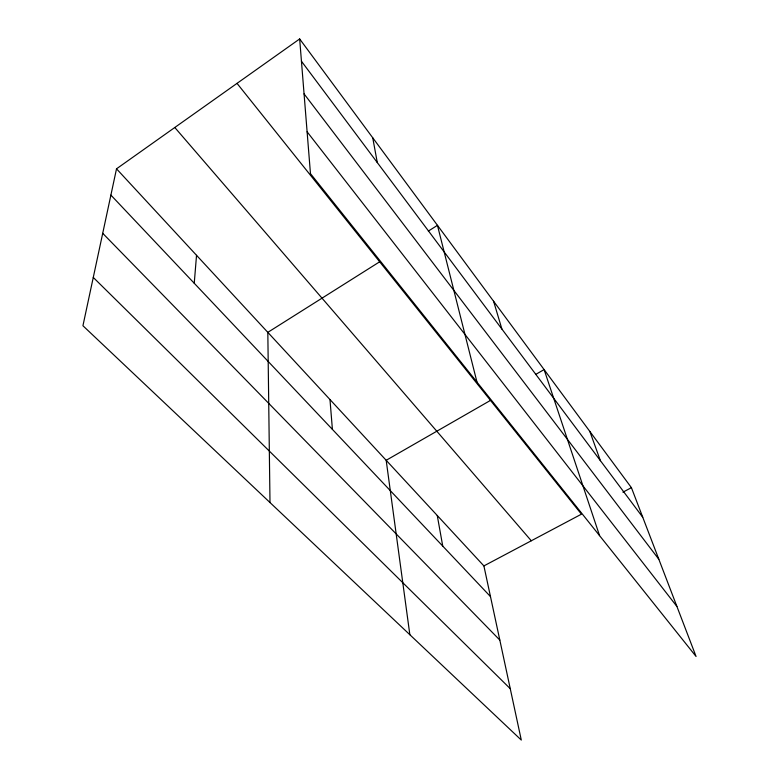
<?xml version="1.0" encoding="UTF-8"?>
<svg xmlns="http://www.w3.org/2000/svg" width="779" height="779" viewBox="0 0 779 779"><rect width="100%" height="100%" fill="white"/><g stroke="black" fill="none" stroke-linecap="round" stroke-linejoin="round"><path stroke-width="1.17" d="M194.244 283.254L196.532 255.298M116.519 168.819L82.934 325.739L521.287 740.05L483.895 565.914L116.519 168.819L299.662 38.95L631.418 487.673L696.066 656.473L310.461 173.629L299.662 38.95M379.675 261.793L267.82 332.36L269.992 502.533M428.333 231.09L437.457 225.335L477.001 382.177M490.478 400.396L386.18 460.301L409.851 634.729M535.699 374.426L544.112 369.587L599.577 535.66M483.895 565.914L581.436 514.179L237.03 83.372M622.908 492.182L631.418 487.673M93.276 277.441L510.255 688.694M102.721 233.32L499.816 640.075M110.9 195.101L490.478 596.587M174.798 127.493L531.297 540.772M307.101 131.797L676.902 606.452M304.063 93.879L658.839 559.293M301.454 61.249L642.743 517.246M589.839 431.439L600.395 460.671M493.584 301.249L501.91 329.079M372.732 137.786L377.299 162.597M437.262 515.513L442.745 546.098M329.975 399.539L332.409 429.395"/></g></svg>
